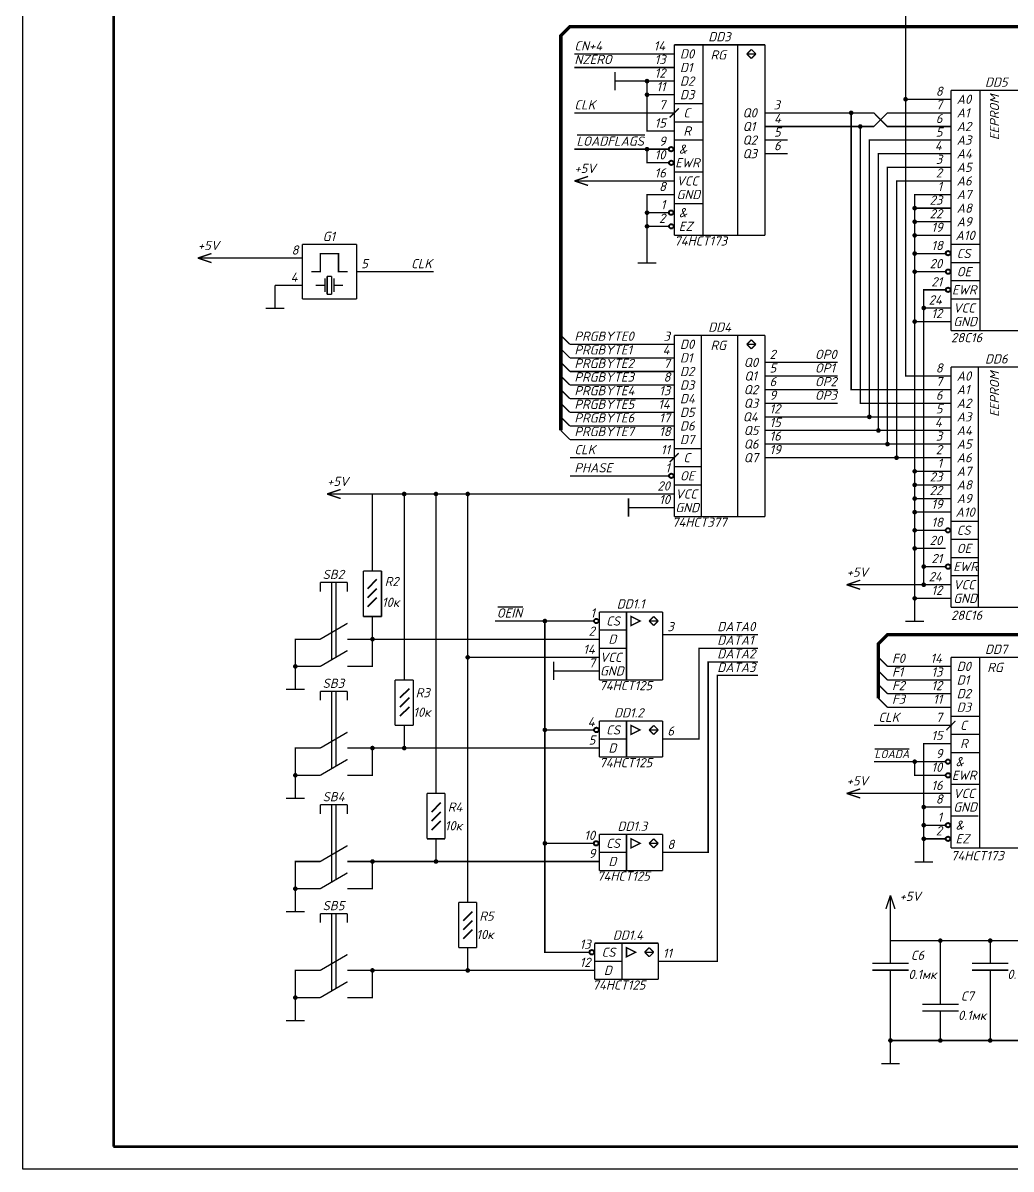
# Model space of a CAD drawing. Extents: x 0 to 594, y 0 to 420.
# Drawn here: x 0 to 217.8, y 0 to 252.6 of the extents above; entities that cross this region are included whole.
import ezdxf

# ---------------------------------------------------------------- set-up
doc = ezdxf.new("R2010")
doc.units = 0
doc.header["$MEASUREMENT"] = 0
doc.layers.get('0').update_dxf_attribs({"linetype": 'CONTINUOUS'})
doc.layers.add('1', color=7, linetype='CONTINUOUS', lineweight=40)
doc.layers.add('Layer1', color=7, linetype='CONTINUOUS', lineweight=70)
doc.styles.add('ГОСТ', font='isocpeui.ttf')

msp = doc.modelspace()

# ---------------------------------------------------------------- linework, layer by layer
at = {"linetype": 'Continuous'}
for p, q in [((0, 0), (0, 420)), ((122.2, 227.94), (137.11, 227.94)), ((104.65, 123.93), (110.22, 123.93)), ((187.78, 92.64), (195.31, 92.64)), ((594, 0), (0, 0))]:
    msp.add_line(p, q, dxfattribs=at)
at = {"layer": '1', "linetype": 'Continuous'}
for p, q in [((77.94, 129.92), (75.94, 127.92)), ((77.94, 127.92), (75.94, 125.92)), ((77.94, 125.92), (75.94, 123.92)), ((85.1, 105.83), (83.1, 103.83)), ((85.1, 103.83), (83.1, 101.83)), ((85.1, 101.83), (83.1, 99.83)), ((92.05, 80.69), (90.05, 78.69)), ((92.05, 78.69), (90.05, 76.69)), ((92.05, 76.69), (90.05, 74.69)), ((99.04, 56.72), (97.04, 54.72)), ((99.04, 54.72), (97.04, 52.72)), ((99.04, 52.72), (97.04, 50.72))]:
    msp.add_line(p, q, dxfattribs=at)
at = {"layer": '1'}
for points, const_width in [([(118.56, 162.79), (118.56, 249.79), (120.56, 251.79), (249.56, 251.79), (251.56, 253.79), (251.56, 307.79)], 0.749), ([(199.56, 174.79), (194.56, 174.79), (194.56, 272.79), (168.56, 272.79)], 0.3), ([(143.56, 247.79), (143.56, 205.79)], 0.3), ([(143.56, 247.79), (163.56, 247.79)], 0.3), ([(149.92, 247.79), (149.92, 205.79)], 0.3), ([(157.56, 247.79), (157.56, 205.79)], 0.3), ([(163.56, 247.79), (163.56, 205.79)], 0.3), ([(121.56, 245.79), (138.56, 245.79)], 0.3), ([(143.56, 245.79), (138.56, 245.79)], 0.3), ([(160.56, 246.79), (159.56, 245.79), (159.56, 245.79)], 0.3), ([(159.56, 245.79), (160.56, 244.79), (160.56, 244.79)], 0.3), ([(159.56, 245.79), (161.56, 245.79)], 0.3), ([(160.56, 246.79), (161.56, 245.79), (161.56, 245.79)], 0.3), ([(161.56, 245.79), (160.56, 244.79), (160.56, 244.79)], 0.3), ([(121.56, 242.79), (138.56, 242.79)], 0.3), ([(143.56, 242.79), (138.56, 242.79)], 0.3), ([(130.48, 241.82), (130.48, 237.76)], 0.3), ([(135.56, 239.79), (130.48, 239.79)], 0.3), ([(137.56, 239.79), (135.56, 239.79)], 0.3), ([(138.56, 228.79), (137.56, 228.79), (137.56, 239.79)], 0.3), ([(137.56, 239.79), (138.56, 239.79)], 0.3), ([(143.56, 239.79), (138.56, 239.79)], 0.3), ([(204.56, 237.79), (204.56, 184.79)], 0.3), ([(204.56, 237.79), (224.56, 237.79)], 0.3), ([(210.95, 237.79), (210.95, 184.79)], 0.3), ([(138.56, 236.79), (137.56, 236.79)], 0.3), ([(143.56, 236.79), (138.56, 236.79)], 0.3), ([(143.56, 234.79), (149.87, 234.79)], 0.3), ([(199.56, 235.79), (194.56, 235.79)], 0.3), ([(204.56, 235.79), (199.56, 235.79)], 0.3), ([(121.56, 232.79), (138.56, 232.79)], 0.3), ([(143.56, 232.79), (138.56, 232.79)], 0.3), ([(144.56, 233.79), (144.38, 233.61), (144.21, 233.44), (144.05, 233.28), (143.9, 233.13), (143.76, 232.99), (143.64, 232.86), (143.52, 232.75), (143.41, 232.64), (143.31, 232.53), (143.21, 232.44), (143.13, 232.36), (143.05, 232.28), (142.98, 232.21), (142.92, 232.15), (142.86, 232.09), (142.81, 232.04), (142.77, 232), (142.73, 231.96), (142.7, 231.93), (142.67, 231.9), (142.64, 231.87), (142.62, 231.85), (142.61, 231.84), (142.59, 231.82), (142.58, 231.81), (142.58, 231.8), (142.57, 231.8), (142.57, 231.8), (142.56, 231.79), (142.56, 231.79), (142.56, 231.79), (142.56, 231.79)], 0.3), ([(163.56, 232.79), (168.56, 232.79)], 0.3), ([(199.56, 229.79), (190.56, 229.79), (187.56, 232.79), (168.56, 232.79)], 0.3), ([(199.56, 232.79), (190.56, 232.79), (187.56, 229.79), (168.56, 229.79)], 0.3), ([(199.56, 171.79), (182.56, 171.79), (182.56, 232.79)], 0.3), ([(204.56, 232.79), (199.56, 232.79)], 0.3), ([(143.56, 230.79), (149.88, 230.79)], 0.3), ([(163.56, 229.79), (168.56, 229.79)], 0.3), ([(199.56, 168.79), (184.56, 168.79), (184.56, 229.79)], 0.3), ([(204.56, 229.79), (199.56, 229.79)], 0.3), ([(143.56, 228.79), (138.56, 228.79)], 0.3), ([(137.56, 224.79), (121.56, 224.79)], 0.3), ([(137.56, 224.79), (138.56, 224.79)], 0.3), ([(138.56, 221.79), (137.56, 221.79), (137.56, 224.79)], 0.3), ([(142.38, 224.79), (138.56, 224.79)], 0.3), ([(143.56, 226.79), (149.97, 226.79)], 0.3), ([(163.56, 226.79), (168.56, 226.79)], 0.3), ([(199.56, 226.79), (186.56, 226.79), (186.56, 165.79)], 0.3), ([(204.56, 226.79), (199.56, 226.79)], 0.3), ([(163.56, 223.79), (168.56, 223.79)], 0.3), ([(199.56, 223.79), (188.56, 223.79), (188.56, 162.79)], 0.3), ([(204.56, 223.79), (199.56, 223.79)], 0.3), ([(142.42, 221.79), (138.56, 221.79)], 0.3), ([(143.56, 219.79), (149.86, 219.79)], 0.3), ([(199.56, 220.79), (190.56, 220.79), (190.56, 159.79)], 0.3), ([(204.56, 220.79), (199.56, 220.79)], 0.3), ([(124.56, 218.79), (121.56, 217.79)], 0.3), ([(124.56, 216.79), (121.56, 217.79)], 0.3), ([(131.56, 217.79), (121.56, 217.79)], 0.3), ([(131.56, 217.79), (138.56, 217.79)], 0.3), ([(143.56, 217.79), (138.56, 217.79)], 0.3), ([(199.56, 217.79), (192.56, 217.79), (192.56, 156.79)], 0.3), ([(204.56, 217.79), (199.56, 217.79)], 0.3), ([(138.56, 214.79), (137.56, 214.79), (137.56, 204.79)], 0.3), ([(143.56, 214.79), (138.56, 214.79)], 0.3), ([(199.56, 214.79), (196.56, 214.79), (196.56, 186.79)], 0.3), ([(204.56, 214.79), (199.56, 214.79)], 0.3), ([(143.56, 212.79), (149.94, 212.79)], 0.3), ([(138.56, 210.79), (137.56, 210.79)], 0.3), ([(142.4, 210.79), (138.56, 210.79)], 0.3), ([(199.56, 211.79), (196.56, 211.79)], 0.3), ([(204.56, 211.79), (199.56, 211.79)], 0.3), ([(138.56, 207.79), (137.56, 207.79)], 0.3), ([(142.41, 207.79), (138.56, 207.79)], 0.3), ([(199.56, 208.79), (196.56, 208.79)], 0.3), ([(204.56, 208.79), (199.56, 208.79)], 0.3), ([(137.56, 204.79), (137.56, 199.71)], 0.3), ([(143.56, 205.79), (163.56, 205.79)], 0.3), ([(199.56, 205.79), (196.56, 205.79)], 0.3), ([(204.56, 205.79), (199.56, 205.79)], 0.3), ([(61.56, 203.79), (73.56, 203.79)], 0.3), ([(61.56, 191.79), (61.56, 203.79)], 0.3), ([(73.56, 191.79), (73.56, 203.79)], 0.3), ([(204.56, 203.79), (210.9, 203.79)], 0.3), ([(41.56, 201.79), (38.56, 200.79)], 0.3), ([(41.56, 199.79), (38.56, 200.79)], 0.3), ([(48.56, 200.79), (38.56, 200.79)], 0.3), ([(48.56, 200.79), (56.56, 200.79)], 0.3), ([(61.56, 200.79), (56.56, 200.79)], 0.3), ([(63.56, 197.79), (65.56, 197.79), (65.56, 201.79), (69.56, 201.79), (69.56, 197.79), (71.56, 197.79)], 0.3), ([(135.53, 199.71), (139.59, 199.71)], 0.3), ([(203.43, 201.79), (196.56, 201.79)], 0.3), ([(204.56, 199.79), (210.9, 199.79)], 0.3), ([(73.56, 197.79), (78.56, 197.79)], 0.3), ([(90.56, 197.79), (78.56, 197.79)], 0.3), ([(203.43, 197.79), (196.56, 197.79)], 0.3), ([(56.56, 194.79), (55.56, 194.79)], 0.3), ([(55.56, 194.79), (55.56, 189.71)], 0.3), ([(61.56, 194.79), (56.56, 194.79)], 0.3), ([(66.56, 194.79), (64.56, 194.79)], 0.3), ([(66.56, 193.29), (66.56, 196.29)], 0.3), ([(67.06, 192.79), (67.06, 196.79)], 0.3), ([(67.06, 196.79), (68.06, 196.79)], 0.3), ([(68.06, 192.79), (68.06, 196.79)], 0.3), ([(68.56, 196.29), (68.56, 193.29)], 0.3), ([(68.56, 194.79), (70.56, 194.79)], 0.3), ([(204.56, 195.79), (210.98, 195.79)], 0.3), ([(67.06, 192.79), (68.06, 192.79)], 0.3), ([(203.43, 193.79), (198.56, 193.79), (198.56, 189.79)], 0.3), ([(53.53, 189.71), (57.59, 189.71)], 0.3), ([(61.56, 191.79), (73.56, 191.79)], 0.3), ([(198.56, 189.79), (199.56, 189.79)], 0.3), ([(198.56, 189.79), (198.56, 132.79)], 0.3), ([(204.56, 189.79), (199.56, 189.79)], 0.3), ([(204.56, 191.79), (211.01, 191.79)], 0.3), ([(196.56, 186.79), (199.56, 186.79)], 0.3), ([(196.56, 186.79), (196.56, 153.79)], 0.3), ([(204.56, 186.79), (199.56, 186.79)], 0.3), ([(204.56, 184.79), (224.56, 184.79)], 0.3), ([(120.56, 181.79), (118.56, 183.79)], 0.3), ([(138.56, 181.79), (120.56, 181.79)], 0.3), ([(143.56, 181.79), (138.56, 181.79)], 0.3), ([(143.56, 183.79), (143.56, 143.79)], 0.3), ([(143.56, 183.79), (163.56, 183.79)], 0.3), ([(149.56, 183.79), (149.56, 143.79)], 0.3), ([(157.56, 183.79), (157.56, 143.79)], 0.3), ([(160.56, 182.79), (159.56, 181.79), (159.56, 181.79)], 0.3), ([(159.56, 181.79), (160.56, 180.79), (160.56, 180.79)], 0.3), ([(159.56, 181.79), (161.56, 181.79)], 0.3), ([(160.56, 182.79), (161.56, 181.79), (161.56, 181.79)], 0.3), ([(161.56, 181.79), (160.56, 180.79), (160.56, 180.79)], 0.3), ([(163.56, 183.79), (163.56, 143.79)], 0.3), ([(120.56, 178.79), (118.56, 180.79)], 0.3), ([(120.56, 175.79), (118.56, 177.79)], 0.3), ([(138.56, 178.79), (120.56, 178.79)], 0.3), ([(143.56, 178.79), (138.56, 178.79)], 0.3), ([(163.56, 177.79), (168.56, 177.79)], 0.3), ([(168.56, 177.79), (179.56, 177.79)], 0.3), ([(318.56, 177.79), (318.56, 119.79), (316.56, 117.79), (190.56, 117.79), (188.56, 115.79), (188.56, 103.79)], 0.749), ([(204.56, 176.79), (204.56, 123.79)], 0.3), ([(204.56, 176.79), (224.56, 176.79)], 0.3), ([(210.56, 176.79), (210.56, 123.79)], 0.3), ([(120.56, 172.79), (118.56, 174.79)], 0.3), ([(138.56, 175.79), (120.56, 175.79)], 0.3), ([(143.56, 175.79), (138.56, 175.79)], 0.3), ([(163.56, 174.79), (168.56, 174.79)], 0.3), ([(168.56, 174.79), (179.56, 174.79)], 0.3), ([(204.56, 174.79), (199.56, 174.79)], 0.3), ([(120.56, 169.79), (118.56, 171.79)], 0.3), ([(138.56, 172.79), (120.56, 172.79)], 0.3), ([(143.56, 172.79), (138.56, 172.79)], 0.3), ([(163.56, 171.79), (168.56, 171.79)], 0.3), ([(168.56, 171.79), (179.56, 171.79)], 0.3), ([(204.56, 171.79), (199.56, 171.79)], 0.3), ([(138.56, 169.79), (120.56, 169.79)], 0.3), ([(143.56, 169.79), (138.56, 169.79)], 0.3), ([(120.56, 166.79), (118.56, 168.79)], 0.3), ([(138.56, 166.79), (120.56, 166.79)], 0.3), ([(143.56, 166.79), (138.56, 166.79)], 0.3), ([(163.56, 168.79), (168.56, 168.79)], 0.3), ([(168.56, 168.79), (179.56, 168.79)], 0.3), ([(204.56, 168.79), (199.56, 168.79)], 0.3), ([(120.56, 163.79), (118.56, 165.79)], 0.3), ([(163.56, 165.79), (168.56, 165.79)], 0.3), ([(186.56, 165.79), (168.56, 165.79)], 0.3), ([(186.56, 165.79), (199.56, 165.79)], 0.3), ([(204.56, 165.79), (199.56, 165.79)], 0.3), ([(120.56, 160.79), (118.56, 162.79)], 0.3), ([(138.56, 163.79), (120.56, 163.79)], 0.3), ([(143.56, 163.79), (138.56, 163.79)], 0.3), ([(163.56, 162.79), (168.56, 162.79)], 0.3), ([(188.56, 162.79), (168.56, 162.79)], 0.3), ([(188.56, 162.79), (199.56, 162.79)], 0.3), ([(204.56, 162.79), (199.56, 162.79)], 0.3), ([(138.56, 160.79), (120.56, 160.79)], 0.3), ([(143.56, 160.79), (138.56, 160.79)], 0.3), ([(163.56, 159.79), (168.56, 159.79)], 0.3), ([(190.56, 159.79), (168.56, 159.79)], 0.3), ([(190.56, 159.79), (199.56, 159.79)], 0.3), ([(204.56, 159.79), (199.56, 159.79)], 0.3), ([(120.56, 156.79), (138.56, 156.79)], 0.3), ([(143.56, 156.79), (138.56, 156.79)], 0.3), ([(144.56, 157.79), (144.38, 157.61), (144.21, 157.44), (144.05, 157.28), (143.9, 157.13), (143.76, 156.99), (143.64, 156.86), (143.52, 156.75), (143.41, 156.64), (143.31, 156.53), (143.21, 156.44), (143.13, 156.36), (143.05, 156.28), (142.98, 156.21), (142.92, 156.15), (142.86, 156.09), (142.81, 156.04), (142.77, 156), (142.73, 155.96), (142.7, 155.93), (142.67, 155.9), (142.64, 155.87), (142.62, 155.85), (142.61, 155.84), (142.59, 155.82), (142.58, 155.81), (142.58, 155.8), (142.57, 155.8), (142.57, 155.8), (142.56, 155.79), (142.56, 155.79), (142.56, 155.79), (142.56, 155.79)], 0.3), ([(143.56, 158.79), (149.56, 158.79)], 0.3), ([(163.56, 156.79), (168.56, 156.79)], 0.3), ([(192.56, 156.79), (168.56, 156.79)], 0.3), ([(192.56, 156.79), (199.56, 156.79)], 0.3), ([(204.56, 156.79), (199.56, 156.79)], 0.3), ([(143.56, 154.79), (149.56, 154.79)], 0.3), ([(138.56, 152.79), (120.56, 152.79)], 0.3), ([(142.42, 152.79), (138.56, 152.79)], 0.3), ([(196.56, 153.79), (199.56, 153.79)], 0.3), ([(196.56, 153.79), (196.56, 125.79)], 0.3), ([(204.56, 153.79), (199.56, 153.79)], 0.3), ([(70.04, 149.79), (67.04, 148.79)], 0.3), ([(143.56, 150.79), (149.56, 150.79)], 0.3), ([(199.56, 150.79), (196.56, 150.79)], 0.3), ([(204.56, 150.79), (199.56, 150.79)], 0.3), ([(70.04, 147.79), (67.04, 148.79)], 0.3), ([(77.04, 148.79), (67.04, 148.79)], 0.3), ([(138.56, 148.79), (77.04, 148.79), (77.04, 136.79)], 0.3), ([(84.04, 112.79), (84.04, 148.79)], 0.3), ([(91.04, 87.79), (91.04, 148.79)], 0.3), ([(98.04, 63.79), (98.04, 148.79)], 0.3), ([(133.48, 147.82), (133.48, 143.76)], 0.3), ([(143.56, 148.79), (138.56, 148.79)], 0.3), ([(199.56, 147.79), (196.56, 147.79)], 0.3), ([(204.56, 147.79), (199.56, 147.79)], 0.3), ([(138.56, 145.79), (133.48, 145.79)], 0.3), ([(143.56, 145.79), (138.56, 145.79)], 0.3), ([(199.56, 144.79), (196.56, 144.79)], 0.3), ([(204.56, 144.79), (199.56, 144.79)], 0.3), ([(143.56, 143.79), (163.56, 143.79)], 0.3), ([(204.56, 142.79), (210.56, 142.79)], 0.3), ([(203.41, 140.79), (196.56, 140.79)], 0.3), ([(204.56, 138.79), (210.56, 138.79)], 0.3), ([(77.04, 131.79), (77.04, 136.79)], 0.3), ([(203.42, 136.79), (196.56, 136.79)], 0.3), ([(204.56, 134.79), (210.56, 134.79)], 0.3), ([(79.04, 131.79), (75.04, 131.79)], 0.3), ([(75.04, 121.79), (75.04, 131.79)], 0.3), ([(79.04, 131.79), (79.04, 121.79)], 0.3), ([(198.56, 128.79), (198.56, 132.79)], 0.3), ([(198.56, 132.79), (203.42, 132.79)], 0.3), ([(65.54, 129.29), (65.54, 129.29), (71.54, 129.29)], 0.3), ([(65.54, 127.29), (65.54, 129.29)], 0.3), ([(68.04, 129.29), (68.04, 112.29)], 0.3), ([(69.04, 129.29), (69.04, 112.79)], 0.3), ([(71.54, 127.29), (71.54, 129.29)], 0.3), ([(184.56, 129.79), (181.56, 128.79)], 0.3), ([(184.56, 127.79), (181.56, 128.79)], 0.3), ([(191.56, 128.79), (181.56, 128.79)], 0.3), ([(198.56, 128.79), (191.56, 128.79)], 0.3), ([(199.56, 128.79), (198.56, 128.79)], 0.3), ([(204.56, 128.79), (199.56, 128.79)], 0.3), ([(204.56, 130.79), (210.56, 130.79)], 0.3), ([(196.56, 125.79), (196.56, 125.79)], 0.3), ([(196.56, 125.79), (199.56, 125.79)], 0.3), ([(196.56, 125.79), (196.56, 120.71)], 0.3), ([(204.56, 125.79), (199.56, 125.79)], 0.3), ([(204.56, 123.79), (224.56, 123.79)], 0.3), ([(79.04, 121.79), (75.04, 121.79)], 0.3), ([(77.04, 121.79), (77.04, 116.79)], 0.3), ([(127.04, 122.79), (127.04, 107.79)], 0.3), ([(127.04, 122.79), (141.04, 122.79)], 0.3), ([(133.04, 122.79), (133.04, 107.79)], 0.3), ([(134.04, 119.79), (136.04, 120.79), (134.04, 121.79), (134.04, 119.79)], 0.3), ([(139.04, 121.79), (138.04, 120.79), (138.04, 120.79)], 0.3), ([(139.04, 121.79), (140.04, 120.79), (140.04, 120.79)], 0.3), ([(141.04, 122.79), (141.04, 107.79)], 0.3), ([(65.54, 116.79), (71.54, 120.29)], 0.3), ([(115.04, 120.79), (104.04, 120.79)], 0.3), ([(122.04, 120.79), (115.04, 120.79)], 0.3), ([(115.04, 120.79), (115.04, 47.79), (124.9, 47.79)], 0.3), ([(125.9, 120.79), (122.04, 120.79)], 0.3), ([(127.04, 118.79), (133.04, 118.79)], 0.3), ([(138.04, 120.79), (139.04, 119.79), (139.04, 119.79)], 0.3), ([(138.04, 120.79), (140.04, 120.79)], 0.3), ([(140.04, 120.79), (139.04, 119.79), (139.04, 119.79)], 0.3), ([(194.53, 120.71), (198.59, 120.71)], 0.3), ([(60.04, 110.79), (60.04, 116.79), (63.04, 116.79), (63.04, 116.79)], 0.3), ([(65.54, 116.79), (63.04, 116.79)], 0.3), ([(71.54, 116.79), (74.04, 116.79)], 0.3), ([(77.04, 116.79), (74.04, 116.79), (74.04, 116.79)], 0.3), ([(77.04, 116.79), (77.04, 110.79), (74.04, 110.79)], 0.3), ([(122.04, 116.79), (77.04, 116.79)], 0.3), ([(127.04, 116.79), (122.04, 116.79)], 0.3), ([(141.04, 117.79), (146.04, 117.79)], 0.3), ([(146.04, 117.79), (162.04, 117.79)], 0.3), ([(65.54, 110.79), (71.54, 114.29)], 0.3), ([(127.04, 114.79), (133.04, 114.79)], 0.3), ([(146.04, 94.79), (149.04, 94.79), (149.04, 114.79), (162.04, 114.79)], 0.3), ([(84.04, 107.79), (84.04, 112.79)], 0.3), ([(122.04, 112.79), (98.04, 112.79)], 0.3), ([(116.96, 111.82), (116.96, 107.76)], 0.3), ([(127.04, 112.79), (122.04, 112.79)], 0.3), ([(146.04, 69.79), (151.04, 69.79), (151.04, 111.79), (162.04, 111.79)], 0.3), ([(188.56, 112.79), (190.56, 110.79)], 0.3), ([(204.56, 112.79), (204.56, 70.79)], 0.3), ([(204.56, 112.79), (224.56, 112.79)], 0.3), ([(210.88, 112.79), (210.88, 70.79)], 0.3), ([(60.04, 110.79), (60.04, 105.71)], 0.3), ([(63.04, 110.79), (60.04, 110.79)], 0.3), ([(65.54, 110.79), (63.04, 110.79)], 0.3), ([(71.54, 110.79), (74.04, 110.79)], 0.3), ([(122.04, 109.79), (116.96, 109.79)], 0.3), ([(127.04, 109.79), (122.04, 109.79)], 0.3), ([(145.04, 45.79), (153.04, 45.79), (153.04, 108.79), (162.04, 108.79)], 0.3), ([(188.56, 109.79), (190.56, 107.79)], 0.3), ([(190.56, 110.79), (199.56, 110.79)], 0.3), ([(204.56, 110.79), (199.56, 110.79)], 0.3), ([(86.04, 107.79), (82.04, 107.79)], 0.3), ([(82.04, 97.79), (82.04, 107.79)], 0.3), ([(86.04, 107.79), (86.04, 97.79)], 0.3), ([(127.04, 107.79), (141.04, 107.79)], 0.3), ([(188.56, 106.79), (190.56, 104.79)], 0.3), ([(190.56, 107.79), (199.56, 107.79)], 0.3), ([(204.56, 107.79), (199.56, 107.79)], 0.3), ([(58.01, 105.71), (62.08, 105.71)], 0.3), ([(65.54, 105.29), (65.54, 105.29), (71.54, 105.29)], 0.3), ([(65.54, 103.29), (65.54, 105.29)], 0.3), ([(68.04, 105.29), (68.04, 88.29)], 0.3), ([(69.04, 105.29), (69.04, 88.79)], 0.3), ([(71.54, 103.29), (71.54, 105.29)], 0.3), ([(188.56, 103.79), (190.56, 101.79)], 0.3), ([(190.56, 104.79), (199.56, 104.79)], 0.3), ([(204.56, 104.79), (199.56, 104.79)], 0.3), ([(190.56, 101.79), (199.56, 101.79)], 0.3), ([(204.56, 101.79), (199.56, 101.79)], 0.3), ([(127.04, 98.79), (127.04, 90.79)], 0.3), ([(127.04, 98.79), (141.04, 98.79)], 0.3), ([(133.04, 98.79), (133.04, 90.79)], 0.3), ([(141.04, 98.79), (141.04, 90.79)], 0.3), ([(205.56, 98.79), (205.38, 98.61), (205.21, 98.44), (205.05, 98.28), (204.9, 98.13), (204.76, 97.99), (204.64, 97.86), (204.52, 97.75), (204.41, 97.64), (204.31, 97.53), (204.21, 97.44), (204.13, 97.36), (204.05, 97.28), (203.98, 97.21), (203.92, 97.15), (203.86, 97.09), (203.81, 97.04), (203.77, 97), (203.73, 96.96), (203.7, 96.93), (203.67, 96.9), (203.64, 96.87), (203.62, 96.85), (203.61, 96.84), (203.59, 96.82), (203.58, 96.81), (203.58, 96.8), (203.57, 96.8), (203.57, 96.8), (203.56, 96.79), (203.56, 96.79), (203.56, 96.79), (203.56, 96.79)], 0.3), ([(204.56, 99.79), (210.86, 99.79)], 0.3), ([(65.54, 92.79), (71.54, 96.29)], 0.3), ([(86.04, 97.79), (82.04, 97.79)], 0.3), ([(84.04, 97.79), (84.04, 92.79)], 0.3), ([(125.91, 96.79), (115.04, 96.79)], 0.3), ([(134.04, 95.79), (136.04, 96.79), (134.04, 97.79), (134.04, 95.79)], 0.3), ([(139.04, 97.79), (138.04, 96.79), (138.04, 96.79)], 0.3), ([(138.04, 96.79), (139.04, 95.79), (139.04, 95.79)], 0.3), ([(138.04, 96.79), (140.04, 96.79)], 0.3), ([(139.04, 97.79), (140.04, 96.79), (140.04, 96.79)], 0.3), ([(140.04, 96.79), (139.04, 95.79), (139.04, 95.79)], 0.3), ([(187.56, 97.79), (199.56, 97.79)], 0.3), ([(204.56, 97.79), (199.56, 97.79)], 0.3), ([(127.04, 94.79), (133.04, 94.79)], 0.3), ([(141.04, 94.79), (146.04, 94.79)], 0.3), ([(199.56, 93.79), (198.56, 93.79), (198.56, 72.79)], 0.3), ([(204.56, 93.79), (199.56, 93.79)], 0.3), ([(204.56, 95.79), (210.9, 95.79)], 0.3), ([(60.04, 86.79), (60.04, 92.79), (63.04, 92.79), (63.04, 92.79)], 0.3), ([(65.54, 92.79), (63.04, 92.79)], 0.3), ([(71.54, 92.79), (74.04, 92.79)], 0.3), ([(74.04, 86.79), (77.04, 86.79), (77.04, 92.79)], 0.3), ([(77.04, 92.79), (74.04, 92.79), (74.04, 92.79)], 0.3), ([(77.04, 92.79), (122.04, 92.79), (122.04, 92.79)], 0.3), ([(127.04, 92.79), (122.04, 92.79)], 0.3), ([(204.56, 91.79), (210.88, 91.79)], 0.3), ([(65.54, 86.79), (71.54, 90.29)], 0.3), ([(127.04, 90.79), (141.04, 90.79)], 0.3), ([(203.41, 89.79), (187.56, 89.79)], 0.3), ([(203.42, 86.79), (196.56, 86.79), (196.56, 86.79), (196.56, 89.79)], 0.3), ([(60.04, 86.79), (60.04, 81.71)], 0.3), ([(63.04, 86.79), (60.04, 86.79)], 0.3), ([(65.54, 86.79), (63.04, 86.79)], 0.3), ([(71.54, 86.79), (74.04, 86.79)], 0.3), ([(91.04, 82.79), (91.04, 87.79)], 0.3), ([(184.56, 83.79), (181.56, 82.79)], 0.3), ([(204.56, 84.79), (210.79, 84.79)], 0.3), ([(58.01, 81.71), (62.08, 81.71)], 0.3), ([(93.04, 82.79), (89.04, 82.79)], 0.3), ([(89.04, 72.79), (89.04, 82.79)], 0.3), ([(93.04, 82.79), (93.04, 72.79)], 0.3), ([(184.56, 81.79), (181.56, 82.79)], 0.3), ([(191.56, 82.79), (181.56, 82.79)], 0.3), ([(199.56, 82.79), (191.56, 82.79)], 0.3), ([(204.56, 82.79), (199.56, 82.79)], 0.3), ([(65.54, 80.29), (65.54, 80.29), (71.54, 80.29)], 0.3), ([(65.54, 78.29), (65.54, 80.29)], 0.3), ([(68.04, 80.29), (68.04, 63.29)], 0.3), ([(69.04, 80.29), (69.04, 63.79)], 0.3), ([(71.54, 78.29), (71.54, 80.29)], 0.3), ([(199.56, 79.79), (198.56, 79.79)], 0.3), ([(204.56, 79.79), (199.56, 79.79)], 0.3), ([(203.41, 75.79), (198.56, 75.79)], 0.3), ([(204.56, 77.79), (210.56, 77.79)], 0.3), ([(127.04, 73.79), (127.04, 65.79)], 0.3), ([(127.04, 73.79), (141.04, 73.79)], 0.3), ([(133.04, 73.79), (133.04, 65.79)], 0.3), ([(141.04, 73.79), (141.04, 65.79)], 0.3), ([(65.54, 67.79), (71.54, 71.29)], 0.3), ([(93.04, 72.79), (89.04, 72.79)], 0.3), ([(91.04, 72.79), (91.04, 67.79)], 0.3), ([(125.87, 71.79), (115.04, 71.79)], 0.3), ([(134.04, 70.79), (136.04, 71.79), (134.04, 72.79), (134.04, 70.79)], 0.3), ([(139.04, 72.79), (138.04, 71.79), (138.04, 71.79)], 0.3), ([(138.04, 71.79), (139.04, 70.79), (139.04, 70.79)], 0.3), ([(138.04, 71.79), (140.04, 71.79)], 0.3), ([(139.04, 72.79), (140.04, 71.79), (140.04, 71.79)], 0.3), ([(140.04, 71.79), (139.04, 70.79), (139.04, 70.79)], 0.3), ([(198.56, 72.79), (198.56, 67.71)], 0.3), ([(198.56, 72.79), (203.41, 72.79)], 0.3), ([(204.56, 70.79), (224.56, 70.79)], 0.3), ([(127.04, 69.79), (133.04, 69.79)], 0.3), ([(141.04, 69.79), (146.04, 69.79)], 0.3), ([(60.04, 61.79), (60.04, 67.79), (63.04, 67.79), (63.04, 67.79)], 0.3), ([(65.54, 67.79), (63.04, 67.79)], 0.3), ([(71.54, 67.79), (74.04, 67.79)], 0.3), ([(77.04, 67.79), (77.04, 67.79), (74.04, 67.79), (74.04, 67.79)], 0.3), ([(74.04, 61.79), (77.04, 61.79), (77.04, 67.79)], 0.3), ([(77.04, 67.79), (122.04, 67.79)], 0.3), ([(127.04, 67.79), (122.04, 67.79)], 0.3), ([(127.04, 65.79), (141.04, 65.79)], 0.3), ([(196.53, 67.71), (200.59, 67.71)], 0.3), ([(65.54, 61.79), (71.54, 65.29)], 0.3), ([(98.04, 58.79), (98.04, 63.79)], 0.3), ([(60.04, 61.79), (60.04, 56.71)], 0.3), ([(63.04, 61.79), (60.04, 61.79)], 0.3), ([(65.54, 61.79), (63.04, 61.79)], 0.3), ([(71.54, 61.79), (74.04, 61.79)], 0.3), ([(100.04, 58.79), (96.04, 58.79)], 0.3), ([(96.04, 48.79), (96.04, 58.79)], 0.3), ([(100.04, 58.79), (100.04, 48.79)], 0.3), ([(190.22, 57.34), (191.22, 60.34)], 0.3), ([(192.22, 57.34), (191.22, 60.34)], 0.3), ([(191.22, 50.34), (191.22, 60.34)], 0.3), ([(58.01, 56.71), (62.08, 56.71)], 0.3), ([(65.54, 56.29), (65.54, 56.29), (71.54, 56.29)], 0.3), ([(65.54, 54.29), (65.54, 56.29)], 0.3), ([(68.04, 56.29), (68.04, 39.29)], 0.3), ([(69.04, 56.29), (69.04, 39.79)], 0.3), ([(71.54, 54.29), (71.54, 56.29)], 0.3), ([(100.04, 48.79), (96.04, 48.79)], 0.3), ([(98.04, 48.79), (98.04, 43.79)], 0.3), ([(126.04, 49.79), (126.04, 41.79)], 0.3), ([(126.04, 49.79), (140.04, 49.79)], 0.3), ([(132.04, 49.79), (132.04, 41.79)], 0.3), ([(133.04, 46.79), (135.04, 47.79), (133.04, 48.79), (133.04, 46.79)], 0.3), ([(138.04, 48.79), (137.04, 47.79), (137.04, 47.79)], 0.3), ([(138.04, 48.79), (139.04, 47.79), (139.04, 47.79)], 0.3), ([(140.04, 49.79), (140.04, 41.79)], 0.3), ([(191.22, 45.34), (191.22, 50.34)], 0.3), ([(290.22, 50.34), (191.22, 50.34)], 0.3), ([(202.22, 41.34), (202.22, 50.34)], 0.3), ([(213.22, 45.34), (213.22, 50.34)], 0.3), ([(65.54, 43.79), (71.54, 47.29)], 0.3), ([(126.04, 45.79), (132.04, 45.79)], 0.3), ([(137.04, 47.79), (138.04, 46.79), (138.04, 46.79)], 0.3), ([(137.04, 47.79), (139.04, 47.79)], 0.3), ([(139.04, 47.79), (138.04, 46.79), (138.04, 46.79)], 0.3), ([(140.04, 45.79), (145.04, 45.79)], 0.3), ([(187.22, 45.34), (195.22, 45.34)], 0.3), ([(209.22, 45.34), (217.22, 45.34)], 0.3), ([(60.04, 37.79), (60.04, 43.79), (63.04, 43.79), (63.04, 43.79)], 0.3), ([(65.54, 43.79), (63.04, 43.79)], 0.3), ([(71.54, 43.79), (74.04, 43.79)], 0.3), ([(74.04, 37.79), (77.04, 37.79), (77.04, 43.79)], 0.3), ([(77.04, 43.79), (74.04, 43.79), (74.04, 43.79)], 0.3), ([(77.04, 43.79), (121.04, 43.79)], 0.3), ([(126.04, 43.79), (121.04, 43.79)], 0.3), ([(187.22, 43.84), (195.22, 43.84)], 0.3), ([(191.22, 43.84), (191.22, 38.84)], 0.3), ([(209.22, 43.84), (217.22, 43.84)], 0.3), ([(213.22, 43.84), (213.22, 38.84)], 0.3), ([(65.54, 37.79), (71.54, 41.29)], 0.3), ([(126.04, 41.79), (140.04, 41.79)], 0.3), ([(202.22, 36.34), (202.22, 41.34)], 0.3), ([(60.04, 37.79), (60.04, 32.71)], 0.3), ([(63.04, 37.79), (60.04, 37.79)], 0.3), ([(65.54, 37.79), (63.04, 37.79)], 0.3), ([(71.54, 37.79), (74.04, 37.79)], 0.3), ([(191.22, 28.34), (191.22, 38.84)], 0.3), ([(213.22, 28.34), (213.22, 38.84)], 0.3), ([(198.22, 36.34), (206.22, 36.34)], 0.3), ([(58.01, 32.71), (62.08, 32.71)], 0.3), ([(198.22, 34.84), (206.22, 34.84)], 0.3), ([(202.22, 34.84), (202.22, 29.84)], 0.3), ([(191.22, 28.34), (191.22, 23.26)], 0.3), ([(202.22, 28.34), (191.22, 28.34)], 0.3), ([(202.22, 29.84), (202.22, 28.34)], 0.3), ([(202.22, 28.34), (213.22, 28.34)], 0.3), ([(224.22, 28.34), (213.22, 28.34)], 0.3), ([(189.18, 23.26), (193.25, 23.26)], 0.3)]:
    msp.add_lwpolyline(points, dxfattribs=dict(at, const_width=const_width))
at = {"layer": '1', "const_width": 0.508}
for points in [[(137.31, 239.79, 1), (137.82, 239.79, 1)], [(137.31, 236.79, 1), (137.82, 236.79, 1)], [(194.31, 235.79, 1), (194.82, 235.79, 1)], [(182.31, 232.79, 1), (182.82, 232.79, 1)], [(184.31, 229.79, 1), (184.82, 229.79, 1)], [(137.31, 224.79, 1), (137.82, 224.79, 1)], [(196.31, 211.79, 1), (196.82, 211.79, 1)], [(137.31, 210.79, 1), (137.82, 210.79, 1)], [(137.31, 207.79, 1), (137.82, 207.79, 1)], [(196.31, 208.79, 1), (196.82, 208.79, 1)], [(196.31, 205.79, 1), (196.82, 205.79, 1)], [(196.31, 201.79, 1), (196.82, 201.79, 1)], [(196.31, 197.79, 1), (196.82, 197.79, 1)], [(198.31, 189.79, 1), (198.82, 189.79, 1)], [(196.31, 186.79, 1), (196.82, 186.79, 1)], [(186.31, 165.79, 1), (186.82, 165.79, 1)], [(188.31, 162.79, 1), (188.82, 162.79, 1)], [(190.31, 159.79, 1), (190.82, 159.79, 1)], [(192.31, 156.79, 1), (192.82, 156.79, 1)], [(196.31, 153.79, 1), (196.82, 153.79, 1)], [(83.79, 148.79, 1), (84.3, 148.79, 1)], [(90.79, 148.79, 1), (91.3, 148.79, 1)], [(97.79, 148.79, 1), (98.3, 148.79, 1)], [(196.31, 150.79, 1), (196.82, 150.79, 1)], [(196.31, 147.79, 1), (196.82, 147.79, 1)], [(196.31, 144.79, 1), (196.82, 144.79, 1)], [(196.31, 140.79, 1), (196.82, 140.79, 1)], [(196.31, 136.79, 1), (196.82, 136.79, 1)], [(198.31, 132.79, 1), (198.82, 132.79, 1)], [(198.31, 128.79, 1), (198.82, 128.79, 1)], [(196.31, 125.79, 1), (196.82, 125.79, 1)], [(114.79, 120.79, 1), (115.3, 120.79, 1)], [(76.79, 116.79, 1), (77.3, 116.79, 1)], [(59.79, 110.79, 1), (60.3, 110.79, 1)], [(97.79, 112.79, 1), (98.3, 112.79, 1)], [(114.79, 96.79, 1), (115.3, 96.79, 1)], [(76.79, 92.79, 1), (77.3, 92.79, 1)], [(83.79, 92.79, 1), (84.3, 92.79, 1)], [(196.31, 89.79, 1), (196.82, 89.79, 1)], [(59.79, 86.79, 1), (60.3, 86.79, 1)], [(198.31, 79.79, 1), (198.82, 79.79, 1)], [(198.31, 75.79, 1), (198.82, 75.79, 1)], [(198.31, 72.79, 1), (198.82, 72.79, 1)], [(114.79, 71.79, 1), (115.3, 71.79, 1)], [(76.79, 67.79, 1), (77.3, 67.79, 1)], [(90.79, 67.79, 1), (91.3, 67.79, 1)], [(59.79, 61.79, 1), (60.3, 61.79, 1)], [(201.96, 50.34, 1), (202.47, 50.34, 1)], [(212.96, 50.34, 1), (213.47, 50.34, 1)], [(76.79, 43.79, 1), (77.3, 43.79, 1)], [(97.79, 43.79, 1), (98.3, 43.79, 1)], [(59.79, 37.79, 1), (60.3, 37.79, 1)], [(190.96, 28.34, 1), (191.47, 28.34, 1)], [(201.96, 28.34, 1), (202.47, 28.34, 1)], [(212.96, 28.34, 1), (213.47, 28.34, 1)]]:
    msp.add_lwpolyline(points, format="xyb", close=True, dxfattribs=at)
at = {"layer": '1', "linetype": 'Continuous'}
for centre in [(142.88, 224.79), (142.92, 221.79), (142.9, 210.79), (142.91, 207.79), (203.93, 201.86), (203.93, 197.79), (203.93, 193.79), (142.92, 152.79), (203.91, 140.79), (203.92, 132.79), (126.4, 120.79), (126.41, 96.79), (203.91, 89.79), (203.92, 86.79), (203.91, 75.79), (203.91, 72.79), (126.37, 71.79), (125.4, 47.79)]:
    msp.add_circle(centre, 0.5, dxfattribs=at)
at = {"layer": 'Layer1', "linetype": 'Continuous'}
for p, q in [((20, 415), (20, 5)), ((20, 5), (589, 5))]:
    msp.add_line(p, q, dxfattribs=at)

# ---------------------------------------------------------------- texts
at = {"layer": '1', "style": 'ГОСТ'}
for s, height, p in [('DD3', 2.032, (151.06, 248.55)), ('CN+4', 2.032, (121.56, 246.55)), ('14', 2.032, (139.02, 246.55)), ('NZERO', 2.032, (121.56, 243.55)), ('13', 2.032, (139.23, 243.55)), ('D0', 2.032, (144.82, 244.78)), ('RG', 2.032, (151.56, 244.55)), ('12', 2.032, (139.23, 240.55)), ('D1', 2.032, (144.82, 241.78)), ('D2', 2.032, (144.82, 238.78)), ('DD5', 2.032, (212.06, 238.55)), ('11', 2.032, (139.61, 237.55)), ('D3', 2.032, (144.82, 235.78)), ('8', 2.03, (201.21, 236.55)), ('CLK', 2.032, (121.56, 233.55)), ('7', 2.03, (140.21, 233.55)), ('3', 2.03, (165.44, 233.55)), ('7', 2.03, (201.21, 233.55)), ('A0', 2.032, (205.82, 234.78)), ('C', 2.03, (145.57, 231.78)), ('Q0', 2.032, (158.61, 231.78)), ('4', 2.03, (165.56, 230.55)), ('6', 2.03, (201.21, 230.55)), ('A1', 2.032, (205.82, 231.78)), ('15', 2.032, (139.23, 229.55)), ('Q1', 2.032, (158.64, 228.78)), ('A2', 2.032, (205.82, 228.78)), ('LOADFLAGS', 2.032, (122.01, 225.55)), ('9', 2.03, (140.21, 225.55)), ('R', 2.03, (145.57, 227.78)), ('Q2', 2.032, (158.61, 225.78)), ('5', 2.03, (165.56, 227.55)), ('5', 2.03, (201.21, 227.55)), ('A3', 2.032, (205.82, 225.78)), ('&', 2.03, (144.57, 223.78)), ('6', 2.03, (165.56, 224.55)), ('4', 2.03, (201, 224.55)), ('10', 2.032, (139.23, 222.55)), ('EWR', 2.032, (143.77, 220.78)), ('Q3', 2.032, (158.61, 222.78)), ('3', 2.03, (201.21, 221.55)), ('A4', 2.032, (205.82, 222.78)), ('+5V', 2.032, (121.56, 219.55)), ('16', 2.032, (139.23, 218.55)), ('2', 2.03, (201.21, 218.55)), ('A5', 2.032, (205.82, 219.78)), ('8', 2.03, (140.21, 215.55)), ('VCC', 2.032, (144.07, 216.78)), ('1', 2.03, (201.59, 215.55)), ('A6', 2.032, (205.82, 216.78)), ('GND', 2.032, (144.07, 213.78)), ('A7', 2.032, (205.82, 213.78)), ('1', 2.03, (140.59, 211.55)), ('23', 2.032, (199.85, 212.55)), ('A8', 2.032, (205.82, 210.78)), ('2', 2.03, (140.21, 208.55)), ('&', 2.03, (144.57, 209.78)), ('22', 2.032, (199.85, 209.55)), ('A9', 2.032, (205.82, 207.78)), ('EZ', 2.032, (144.57, 206.78)), ('19', 2.032, (200.23, 206.55)), ('G1', 2.032, (66.06, 204.55)), ('74HCT173', 2.032, (143.56, 203.55)), ('A10', 2.032, (205.57, 204.78)), ('+5V', 2.032, (38.56, 202.55)), ('8', 2.03, (59.21, 201.55)), ('18', 2.032, (200.23, 202.55)), ('CS', 2.032, (205.82, 200.78)), ('5', 2.03, (74.56, 198.55)), ('CLK', 2.032, (85.56, 198.55)), ('20', 2.032, (199.85, 198.55)), ('4', 2.03, (59, 195.55)), ('OE', 2.032, (205.82, 196.78)), ('21', 2.032, (200.23, 194.55)), ('EWR', 2.032, (204.79, 192.78)), ('24', 2.032, (199.64, 190.55)), ('12', 2.032, (200.23, 187.55)), ('VCC', 2.032, (205.07, 188.78)), ('GND', 2.032, (205.07, 185.78)), ('PRGBYTE0', 2.032, (121.56, 182.55)), ('3', 2.03, (141.21, 182.55)), ('DD4', 2.032, (151.06, 184.55)), ('D0', 2.032, (144.82, 180.78)), ('RG', 2.032, (151.56, 180.55)), ('28C16', 2.032, (204.56, 182.24)), ('PRGBYTE1', 2.032, (121.56, 179.55)), ('4', 2.03, (141, 179.55)), ('D1', 2.032, (144.82, 177.78)), ('2', 2.03, (164.56, 178.55)), ('OP0', 2.032, (174.56, 178.55)), ('DD6', 2.032, (212.06, 177.55)), ('PRGBYTE2', 2.032, (121.56, 176.55)), ('7', 2.03, (141.21, 176.55)), ('Q0', 2.032, (158.88, 176.78)), ('5', 2.03, (164.56, 175.55)), ('OP1', 2.032, (174.56, 175.55)), ('8', 2.03, (201.21, 175.55)), ('PRGBYTE3', 2.032, (121.56, 173.55)), ('8', 2.03, (141.21, 173.55)), ('D2', 2.032, (144.82, 174.78)), ('Q1', 2.032, (159.01, 173.78)), ('6', 2.03, (164.56, 172.55)), ('OP2', 2.032, (174.56, 172.55)), ('7', 2.03, (201.21, 172.55)), ('A0', 2.032, (205.82, 173.78)), ('PRGBYTE4', 2.032, (121.56, 170.55)), ('13', 2.032, (140.23, 170.55)), ('D3', 2.032, (144.82, 171.78)), ('Q2', 2.032, (158.88, 170.78)), ('A1', 2.032, (205.82, 170.78)), ('PRGBYTE5', 2.032, (121.56, 167.55)), ('14', 2.032, (140.02, 167.55)), ('D4', 2.032, (144.82, 168.78)), ('Q3', 2.032, (158.88, 167.78)), ('9', 2.03, (164.56, 169.55)), ('OP3', 2.032, (174.56, 169.55)), ('6', 2.03, (201.21, 169.55)), ('A2', 2.032, (205.82, 167.78)), ('D5', 2.032, (144.82, 165.78)), ('Q4', 2.032, (158.67, 164.78)), ('12', 2.032, (164.56, 166.55)), ('5', 2.03, (201.21, 166.55)), ('A3', 2.032, (205.82, 164.78)), ('PRGBYTE6', 2.032, (121.56, 164.55)), ('17', 2.032, (140.23, 164.55)), ('D6', 2.032, (144.82, 162.78)), ('15', 2.032, (164.56, 163.55)), ('4', 2.03, (201, 163.55)), ('PRGBYTE7', 2.032, (121.56, 161.55)), ('18', 2.032, (140.23, 161.55)), ('D7', 2.032, (144.82, 159.78)), ('Q5', 2.032, (158.88, 161.78)), ('16', 2.032, (164.56, 160.55)), ('3', 2.03, (201.21, 160.55)), ('A4', 2.032, (205.82, 161.78)), ('CLK', 2.032, (121.56, 157.55)), ('11', 2.032, (140.61, 157.55)), ('Q6', 2.032, (158.88, 158.78)), ('19', 2.032, (164.56, 157.55)), ('2', 2.03, (201.21, 157.55)), ('A5', 2.032, (205.82, 158.78)), ('C', 2.03, (145.57, 155.78)), ('Q7', 2.032, (158.88, 155.78)), ('A6', 2.032, (205.82, 155.78)), ('PHASE', 2.032, (121.56, 153.55)), ('1', 2.03, (141.59, 153.55)), ('1', 2.03, (201.59, 154.55)), ('A7', 2.032, (205.82, 152.78)), ('+5V', 2.032, (67.04, 150.55)), ('20', 2.032, (139.85, 149.55)), ('OE', 2.032, (144.82, 151.78)), ('23', 2.032, (199.85, 151.55)), ('A8', 2.032, (205.82, 149.78)), ('VCC', 2.032, (143.81, 147.78)), ('22', 2.032, (199.85, 148.55)), ('10', 2.032, (140.23, 146.55)), ('GND', 2.032, (143.81, 144.78)), ('19', 2.032, (200.23, 145.55)), ('A9', 2.032, (205.82, 146.78)), ('A10', 2.032, (205.57, 143.78)), ('74HCT377', 2.032, (143.06, 141.55)), ('18', 2.032, (200.23, 141.55)), ('CS', 2.032, (205.82, 139.78)), ('20', 2.032, (199.85, 137.55)), ('OE', 2.032, (205.82, 135.78)), ('21', 2.032, (200.23, 133.55)), ('SB2', 2.032, (66.04, 130.05)), ('+5V', 2.032, (181.56, 130.55)), ('24', 2.032, (199.64, 129.55)), ('EWR', 2.032, (205.07, 131.78)), ('R2', 2.032, (79.74, 128.48)), ('VCC', 2.032, (205.07, 127.78)), ('12', 2.032, (200.23, 126.55)), ('GND', 2.032, (205.07, 124.78)), ('10к', 2.032, (79.13, 123.91)), ('DD1.1', 2.032, (130.89, 123.55)), ('OEIN', 2.032, (104.44, 121.55)), ('1', 2.03, (125.07, 121.55)), ('CS', 2.032, (128.55, 119.78)), ('28C16', 2.032, (204.56, 121.05)), ('2', 2.03, (124.69, 117.55)), ('3', 2.03, (142.04, 118.55)), ('DATA0', 2.032, (153.04, 118.55)), ('D', 2.03, (129.05, 115.78)), ('DATA1', 2.032, (153.04, 115.55)), ('14', 2.032, (123.5, 113.55)), ('VCC', 2.032, (127.19, 111.78)), ('DATA2', 2.032, (153.04, 112.55)), ('DD7', 2.032, (212.06, 113.55)), ('7', 2.03, (124.69, 110.55)), ('DATA3', 2.032, (153.04, 109.55)), ('F0', 2.032, (191.56, 111.55)), ('14', 2.032, (200.02, 111.55)), ('D0', 2.032, (205.82, 109.78)), ('RG', 2.032, (212.56, 109.55)), ('GND', 2.032, (127.19, 108.78)), ('F1', 2.032, (191.56, 108.55)), ('13', 2.032, (200.23, 108.55)), ('D1', 2.032, (205.82, 106.78)), ('SB3', 2.032, (66.04, 106.05)), ('74HCT125', 2.032, (127.04, 105.55)), ('F2', 2.032, (191.56, 105.55)), ('12', 2.032, (200.23, 105.55)), ('R3', 2.032, (86.57, 103.97)), ('F3', 2.032, (191.56, 102.55)), ('11', 2.032, (200.61, 102.55)), ('D2', 2.032, (205.82, 103.78)), ('10к', 2.032, (86.03, 99.69)), ('DD1.2', 2.032, (130.3, 99.55)), ('D3', 2.032, (205.82, 100.78)), ('4', 2.03, (124.48, 97.55)), ('CLK', 2.032, (188.56, 98.55)), ('7', 2.03, (201.21, 98.55)), ('C', 2.03, (206.57, 96.78)), ('CS', 2.032, (128.55, 95.78)), ('6', 2.03, (142.04, 95.55)), ('15', 2.032, (200.23, 94.55)), ('5', 2.03, (124.69, 93.55)), ('D', 2.03, (129.05, 91.78)), ('R', 2.03, (206.57, 92.78)), ('LOADA', 1.8, (187.72, 90.58)), ('9', 2.03, (201.21, 90.55)), ('74HCT125', 2.032, (127.04, 88.55)), ('10', 2.032, (200.23, 87.55)), ('&', 2.03, (205.57, 88.78)), ('+5V', 2.032, (181.56, 84.55)), ('EWR', 2.032, (204.76, 85.78)), ('16', 2.032, (200.23, 83.55)), ('VCC', 2.032, (205.07, 81.78)), ('SB4', 2.032, (66.04, 81.05)), ('8', 2.03, (201.21, 80.55)), ('R4', 2.032, (93.64, 78.77)), ('1', 2.03, (201.59, 76.55)), ('GND', 2.032, (205.07, 78.78)), ('10к', 2.032, (92.98, 74.66)), ('DD1.3', 2.032, (131.04, 74.55)), ('&', 2.03, (205.57, 74.78)), ('10', 2.032, (123.71, 72.55)), ('2', 2.03, (201.21, 73.55)), ('EZ', 2.032, (205.57, 71.78)), ('CS', 2.032, (128.55, 70.78)), ('8', 2.03, (142.04, 70.55)), ('9', 2.03, (124.69, 68.55)), ('D', 2.03, (129.05, 66.78)), ('74HCT173', 2.032, (204.56, 68.05)), ('74HCT125', 2.032, (126.54, 63.55)), ('+5V', 2.032, (193.22, 59.11)), ('SB5', 2.032, (66.04, 57.05)), ('R5', 2.032, (100.59, 54.73)), ('10к', 2.032, (99.93, 50.69)), ('13', 2.032, (122.71, 48.55)), ('DD1.4', 2.032, (130.04, 50.55)), ('CS', 2.032, (127.55, 46.78)), ('11', 2.032, (141.04, 46.55)), ('C6', 2.032, (195.71, 46.11)), ('12', 2.032, (122.71, 44.55)), ('D', 2.03, (128.05, 42.78)), ('0.1мк', 2.032, (195.16, 41.89)), ('0.1мк', 2.032, (216.96, 41.91)), ('74HCT125', 2.032, (125.54, 39.55)), ('C7', 2.032, (206.71, 37.11)), ('0.1мк', 2.032, (206.11, 32.87))]:
    msp.add_text(s, height=height, dxfattribs=at).set_placement(p)
for p in [(215.17, 226.79), (215.17, 165.79)]:
    msp.add_text('EEPROM', height=2.032, rotation=90, dxfattribs=at).set_placement(p)

doc.saveas('drawing.dxf')
